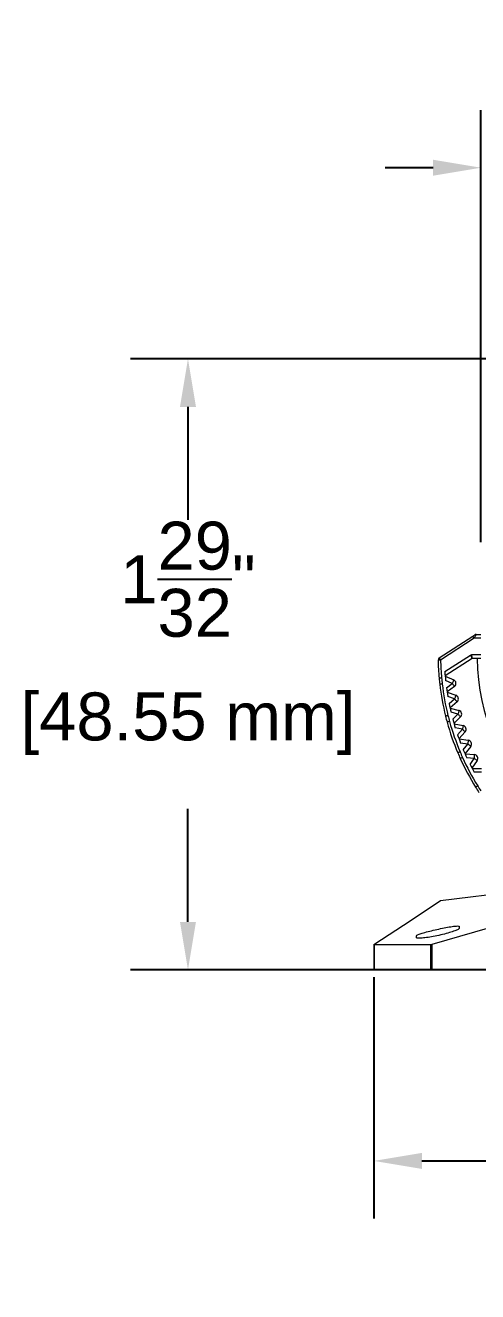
# Model space of a CAD drawing. Header units: inches. Extents: x 1 to 23.4, y -2.8 to 12.5.
# Drawn here: x 19.335 to 20.751, y -0.865 to 3.097 of the extents above; entities that cross this region are included whole.
import ezdxf

# ---------------------------------------------------------------- set-up
doc = ezdxf.new("R2010")
doc.units = ezdxf.units.IN
doc.header["$MEASUREMENT"] = 0
doc.layers.get('Defpoints').update_dxf_attribs({"color": 1})
doc.layers.add('Graze 2.0 Int', color=7, linetype='Continuous')
doc.styles.get("Standard").update_dxf_attribs({"font": 'Arial.ttf'})
doc.dimstyles.new('.1 DIM', dxfattribs={"dimscale": 0, "dimtxt": 0.15, "dimasz": 0.15, "dimexe": 0.18, "dimexo": 0.0625, "dimgap": 0.09, "dimtad": 0, "dimtih": 1, "dimtoh": 1, "dimdec": 5, "dimzin": 0, "dimdsep": 46, "dimlunit": 4, "dimtxsty": 'Standard', "dimcen": 0.09, "dimadec": 0, "dimazin": 0, "dimtfac": 1, "dimtdec": 5, "dimtofl": 0, "dimtmove": 0, "dimatfit": 3, "dimfxl": 1, "dimtolj": 1, "dimtzin": 0, "dimarcsym": 0})

# ---------------------------------------------------------------- blocks, each defined once
blk = doc.blocks.new('*D4')
at = {"layer": 'Defpoints', "color": 0, "lineweight": -2, "transparency": 16777216}
for p, q in [((21.3479, 2.0529), (19.6644, 2.0529)), ((19.8444, 1.9029), (19.8444, 1.5491)), ((19.8444, 0.2915), (19.8444, 0.6453)), ((21.3479, 0.1415), (19.6644, 0.1415))]:
    blk.add_line(p, q, dxfattribs=at)
at = {"layer": 'Defpoints', "color": 0, "transparency": 16777216}
for p in [(21.4104, 2.0529), (19.8444, 0.1415), (21.4104, 0.1415)]:
    blk.add_point(p, dxfattribs=at)
for points in [[(19.8194, 1.9029), (19.8694, 1.9029), (19.8444, 2.0529)], [(19.8194, 0.2915), (19.8694, 0.2915), (19.8444, 0.1415)]]:
    blk.add_solid(points, dxfattribs=at)
at = {"layer": 'Defpoints', "color": 0, "transparency": 16777216, "char_height": 0.15, "attachment_point": 5}
for s, insert in [('\\A1;1{\\H1x;\\S29/32;}"', (19.8444, 1.3637)), ('\\A1;[48.55 mm]', (19.8444, 0.9118))]:
    blk.add_mtext(s, dxfattribs=dict(at, insert=insert))
blk = doc.blocks.new('*D6')
at = {"layer": 'Defpoints', "color": 0, "lineweight": -2, "transparency": 16777216}
for p, q in [((20.7615, 1.4796), (20.7615, 2.8312)), ((22.0591, 1.4796), (22.0591, 2.8312)), ((20.6115, 2.6512), (20.4615, 2.6512)), ((22.2091, 2.6512), (22.3591, 2.6512))]:
    blk.add_line(p, q, dxfattribs=at)
at = {"layer": 'Defpoints', "color": 0, "transparency": 16777216}
for p in [(20.7615, 2.6512), (20.7615, 1.4171), (22.0591, 1.4171)]:
    blk.add_point(p, dxfattribs=at)
for points in [[(20.6115, 2.6762), (20.6115, 2.6262), (20.7615, 2.6512)], [(22.2091, 2.6762), (22.2091, 2.6262), (22.0591, 2.6512)]]:
    blk.add_solid(points, dxfattribs=at)
at = {"layer": 'Defpoints', "color": 0, "transparency": 16777216, "char_height": 0.15, "attachment_point": 5}
for s, insert in [('\\A1;1{\\H1x;\\S5/16;}"', (21.4103, 2.9166)), ('\\A1;[32.96 mm]', (21.4103, 2.4658))]:
    blk.add_mtext(s, dxfattribs=dict(at, insert=insert))
blk = doc.blocks.new('*D7')
at = {"layer": 'Defpoints', "color": 0, "lineweight": -2, "transparency": 16777216}
for p, q in [((20.4264, 0.1184), (20.4264, -0.6362)), ((22.3944, 0.1184), (22.3944, -0.6362)), ((20.5764, -0.4562), (20.8109, -0.4562)), ((22.2444, -0.4562), (22.01, -0.4562))]:
    blk.add_line(p, q, dxfattribs=at)
at = {"layer": 'Defpoints', "color": 0, "transparency": 16777216}
for p in [(20.4264, 0.1809), (22.3944, 0.1809), (20.4264, -0.4562)]:
    blk.add_point(p, dxfattribs=at)
for points in [[(20.5764, -0.4312), (20.5764, -0.4812), (20.4264, -0.4562)], [(22.2444, -0.4312), (22.2444, -0.4812), (22.3944, -0.4562)]]:
    blk.add_solid(points, dxfattribs=at)
at = {"layer": 'Defpoints', "color": 0, "transparency": 16777216, "char_height": 0.15, "attachment_point": 5}
for s, insert in [('\\A1;1{\\H1x;\\S31/32;}"', (21.4104, -0.1897)), ('\\A1;[49.99 mm]', (21.4104, -0.6416))]:
    blk.add_mtext(s, dxfattribs=dict(at, insert=insert))

msp = doc.modelspace()

# ---------------------------------------------------------------- linework, layer by layer
at = {"layer": 'Graze 2.0 Int', "color": 7, "linetype": 'Continuous', "lineweight": 15}
for p, q in [((20.73566, 1.185515), (20.741722, 1.189452)), ((20.746011, 1.190722), (20.761481, 1.190722)), ((20.630676, 1.117337), (20.73566, 1.185515)), ((20.739948, 1.178911), (20.634964, 1.110734)), ((20.648352, 1.074491), (20.728504, 1.126543)), ((20.733501, 1.115704), (20.649374, 1.061072)), ((20.728504, 1.126543), (20.732512, 1.12773)), ((20.734225, 1.115919), (20.733501, 1.115704)), ((20.761481, 1.115919), (20.734225, 1.115919)), ((20.649449, 1.060202), (20.676179, 1.048736)), ((20.671522, 1.037882), (20.650722, 1.046804)), ((20.653395, 1.024329), (20.671522, 1.037882)), ((20.678595, 1.028422), (20.6553, 1.011006)), ((20.655431, 1.010144), (20.682859, 1.000466)), ((20.678929, 0.989328), (20.657586, 0.996859)), ((20.661736, 0.974609), (20.678929, 0.989328)), ((20.68661, 0.980356), (20.664515, 0.961441)), ((20.664703, 0.960589), (20.69271, 0.952742)), ((20.689524, 0.941369), (20.667729, 0.947475)), ((20.673338, 0.925548), (20.689524, 0.941369)), ((20.69778, 0.932923), (20.67698, 0.912592)), ((20.677224, 0.911754), (20.705688, 0.905772)), ((20.703259, 0.894213), (20.681109, 0.898868)), ((20.688152, 0.877359), (20.703259, 0.894213)), ((20.712054, 0.88633), (20.692641, 0.864671)), ((20.69294, 0.863851), (20.721736, 0.85976)), ((20.720075, 0.848066), (20.697666, 0.85125)), ((20.706113, 0.830252), (20.720075, 0.848066)), ((20.729371, 0.84078), (20.711429, 0.817888)), ((20.711781, 0.81709), (20.740785, 0.814907)), ((20.739898, 0.803129), (20.717329, 0.804828)), ((20.727142, 0.784432), (20.739898, 0.803129)), ((20.749655, 0.796472), (20.733263, 0.772446)), ((20.733667, 0.771673), (20.762751, 0.771408)), ((20.762643, 0.759597), (20.740011, 0.759803)), ((20.693482, 0.277591), (20.693482, 0.271358)), ((20.559623, 0.242175), (20.559623, 0.248432)), ((20.42638, 0.220376), (20.42638, 0.141509)), ((20.604029, 0.220249), (20.42727, 0.220249)), ((20.42727, 0.220249), (20.42727, 0.141509)), ((20.604029, 0.141509), (20.604029, 0.220249)), ((20.607855, 0.220921), (20.607855, 0.141509)), ((20.42727, 0.141509), (20.42638, 0.141509)), ((20.604029, 0.141509), (20.42727, 0.141509)), ((20.607855, 0.141509), (20.604029, 0.141509)), ((21.410409, 0.141509), (20.607855, 0.141509))]:
    msp.add_line(p, q, dxfattribs=at)
at = {"layer": 'Graze 2.0 Int', "color": 8, "linetype": 'Continuous', "lineweight": 15}
for p, q in [((20.761481, 1.178911), (20.739948, 1.178911)), ((20.732512, 1.12773), (20.761481, 1.12773))]:
    msp.add_line(p, q, dxfattribs=at)
at = {"layer": 'Graze 2.0 Int', "color": 7, "linetype": 'Continuous', "lineweight": 15, "flags": 128}
for points in [[(20.746011, 1.190722), (20.745919, 1.190543), (20.745645, 1.19001), (20.745198, 1.18914), (20.744592, 1.187959), (20.743845, 1.186503), (20.742979, 1.184816), (20.742022, 1.182951), (20.741001, 1.180962), (20.739948, 1.178911)], [(20.739948, 1.178911), (20.739112, 1.180199), (20.738307, 1.181438), (20.737566, 1.18258), (20.736916, 1.18358), (20.736382, 1.184402), (20.735986, 1.185012), (20.735742, 1.185388), (20.73566, 1.185515)], [(20.634964, 1.110734), (20.633428, 1.110704), (20.631952, 1.110675), (20.630591, 1.110649), (20.629398, 1.110626), (20.628419, 1.110607), (20.627691, 1.110593), (20.627243, 1.110584), (20.627092, 1.110581)], [(20.634964, 1.110734), (20.634128, 1.112022), (20.633323, 1.113261), (20.632582, 1.114402), (20.631932, 1.115403), (20.631399, 1.116224), (20.631002, 1.116835), (20.630758, 1.11721), (20.630676, 1.117337)], [(20.728504, 1.126543), (20.729479, 1.124428), (20.730417, 1.122395), (20.73128, 1.120521), (20.732037, 1.118879), (20.732659, 1.117531), (20.733121, 1.116529), (20.733405, 1.115913), (20.733501, 1.115704)], [(20.734225, 1.115919), (20.734192, 1.116146), (20.734094, 1.116818), (20.733936, 1.117909), (20.733723, 1.119378), (20.733464, 1.121168), (20.733168, 1.12321), (20.732846, 1.125426), (20.732512, 1.12773)], [(20.638061, 1.054915), (20.636531, 1.054775), (20.635061, 1.05464), (20.633705, 1.054516), (20.632517, 1.054407), (20.631542, 1.054317), (20.630817, 1.054251), (20.630371, 1.05421), (20.63022, 1.054196)], [(20.640032, 1.035986), (20.638506, 1.035808), (20.637039, 1.035637), (20.635687, 1.035479), (20.634502, 1.035341), (20.633529, 1.035228), (20.632806, 1.035144), (20.632361, 1.035092), (20.632211, 1.035074)], [(20.676179, 1.048736), (20.676089, 1.048528), (20.675824, 1.04791), (20.675394, 1.046907), (20.674815, 1.045557), (20.674109, 1.043912), (20.673304, 1.042036), (20.672431, 1.039999), (20.671522, 1.037882)], [(20.678595, 1.028422), (20.678459, 1.028604), (20.678056, 1.029142), (20.677403, 1.030016), (20.676523, 1.031193), (20.675451, 1.032626), (20.674229, 1.034262), (20.672902, 1.036036), (20.671522, 1.037882)], [(20.682859, 1.000466), (20.682784, 1.000252), (20.68256, 0.999618), (20.682197, 0.998589), (20.681708, 0.997204), (20.681113, 0.995516), (20.680433, 0.99359), (20.679696, 0.991501), (20.678929, 0.989328)], [(20.68661, 0.980356), (20.686463, 0.980528), (20.686026, 0.981039), (20.685316, 0.981868), (20.684361, 0.982984), (20.683197, 0.984343), (20.681869, 0.985895), (20.680428, 0.987578), (20.678929, 0.989328)], [(20.69271, 0.952742), (20.692649, 0.952523), (20.692468, 0.951876), (20.692173, 0.950825), (20.691777, 0.949411), (20.691294, 0.947687), (20.690743, 0.945721), (20.690145, 0.943588), (20.689524, 0.941369)], [(20.658149, 0.936964), (20.656659, 0.93659), (20.655226, 0.93623), (20.653906, 0.935899), (20.652748, 0.935608), (20.651798, 0.93537), (20.651093, 0.935193), (20.650658, 0.935084), (20.650511, 0.935047)], [(20.663007, 0.918563), (20.661527, 0.918153), (20.660104, 0.917758), (20.658792, 0.917394), (20.657642, 0.917076), (20.656698, 0.916814), (20.655997, 0.91662), (20.655565, 0.9165), (20.65542, 0.91646)], [(20.69778, 0.932923), (20.697621, 0.933085), (20.697151, 0.933566), (20.696388, 0.934346), (20.695362, 0.935397), (20.69411, 0.936676), (20.692683, 0.938137), (20.691134, 0.939721), (20.689524, 0.941369)], [(20.705688, 0.905772), (20.705641, 0.905549), (20.705503, 0.904892), (20.705279, 0.903824), (20.704976, 0.902386), (20.704608, 0.900635), (20.704188, 0.898636), (20.703733, 0.896468), (20.703259, 0.894213)], [(20.712054, 0.88633), (20.711885, 0.886481), (20.711384, 0.88693), (20.710572, 0.887658), (20.709478, 0.888639), (20.708145, 0.889833), (20.706624, 0.891196), (20.704974, 0.892675), (20.703259, 0.894213)], [(20.721736, 0.85976), (20.721704, 0.859535), (20.72161, 0.858869), (20.721456, 0.857789), (20.721249, 0.856335), (20.720998, 0.854563), (20.72071, 0.852541), (20.720399, 0.850347), (20.720075, 0.848066)], [(20.729371, 0.84078), (20.729192, 0.84092), (20.728663, 0.841335), (20.727804, 0.842008), (20.726648, 0.842914), (20.725239, 0.844018), (20.723632, 0.845278), (20.721888, 0.846645), (20.720075, 0.848066)], [(20.696141, 0.8235), (20.694726, 0.822902), (20.693366, 0.822326), (20.692112, 0.821795), (20.691014, 0.82133), (20.690112, 0.820949), (20.689442, 0.820665), (20.689029, 0.820491), (20.68889, 0.820432)], [(20.703773, 0.806065), (20.702373, 0.805432), (20.701027, 0.804823), (20.699787, 0.804262), (20.6987, 0.80377), (20.697808, 0.803367), (20.697145, 0.803067), (20.696737, 0.802882), (20.696599, 0.80282)], [(20.740785, 0.814907), (20.740768, 0.81468), (20.740717, 0.81401), (20.740635, 0.812922), (20.740525, 0.811457), (20.740391, 0.809672), (20.740238, 0.807636), (20.740071, 0.805427), (20.739898, 0.803129)], [(20.749655, 0.796472), (20.749467, 0.7966), (20.748912, 0.796979), (20.748011, 0.797594), (20.746797, 0.798422), (20.745319, 0.799431), (20.743632, 0.800581), (20.741802, 0.80183), (20.739898, 0.803129)], [(20.751135, 0.71723), (20.749829, 0.716421), (20.748573, 0.715643), (20.747416, 0.714926), (20.746402, 0.714297), (20.74557, 0.713781), (20.744951, 0.713398), (20.74457, 0.713162), (20.744442, 0.713082)], [(21.410408, 0.452926), (20.960978, 0.323003), (20.607855, 0.220921)], [(20.634427, 0.358045), (20.873957, 0.387333), (21.062159, 0.410345)], [(20.426426, 0.220427), (20.542906, 0.297493), (20.634427, 0.358045)]]:
    msp.add_lwpolyline(points, dxfattribs=at)
at = {"layer": 'Graze 2.0 Int', "color": 7, "linetype": 'Continuous', "lineweight": 15}
for centre, radius, start, end in [((20.746011, 1.182848), 0.007874, 90, 123), ((20.634964, 1.110734), 0.007874, 123, 181.110226), ((21.410409, 1.125761), 0.783465, 181.110226, 185.240976), ((21.410409, 1.125761), 0.775591, 181.110226, 185.240976), ((21.410409, 1.125761), 0.661417, 180.852647, 359.147353), ((21.410409, 1.125761), 0.76378, 183.84897, 185.933638), ((21.410409, 1.125761), 0.783465, 185.240976, 186.64697), ((21.410409, 1.125761), 0.783465, 186.64697, 194.088735), ((21.410409, 1.125761), 0.775591, 185.240976, 186.64697), ((21.410409, 1.125761), 0.775591, 186.64697, 194.088735), ((20.671522, 1.037882), 0.011811, 306.782609, 66.782609), ((21.410409, 1.125761), 0.76378, 187.631579, 189.716247), ((20.678929, 0.989328), 0.011811, 310.565217, 70.565217), ((21.410409, 1.125761), 0.76378, 191.414188, 193.498856), ((20.689524, 0.941369), 0.011811, 314.347826, 74.347826), ((21.410409, 1.125761), 0.783465, 194.088735, 195.494687), ((21.410409, 1.125761), 0.783465, 195.494687, 202.936903), ((21.410409, 1.125761), 0.775591, 194.088735, 195.494687), ((21.410409, 1.125761), 0.775591, 195.494687, 202.936903), ((21.410409, 1.125761), 0.76378, 195.196796, 197.281465), ((21.410409, 1.125761), 0.76378, 198.979405, 201.064073), ((20.703259, 0.894213), 0.011811, 318.130435, 78.130435), ((20.720075, 0.848066), 0.011811, 321.913043, 81.913043), ((21.410409, 1.125761), 0.783465, 202.936903, 204.342898), ((21.410409, 1.125761), 0.775591, 202.936903, 204.342898), ((21.410409, 1.125761), 0.783465, 204.342898, 211.78517), ((21.410409, 1.125761), 0.775591, 204.342898, 211.78517), ((21.410409, 1.125761), 0.76378, 202.762014, 204.846682), ((20.739898, 0.803129), 0.011811, 325.695652, 85.695652), ((21.410409, 1.125761), 0.76378, 206.544622, 208.629291), ((21.410409, 1.125761), 0.775591, 211.78517, 213.191065), ((21.410409, 1.125761), 0.783465, 211.78517, 213.191065)]:
    msp.add_arc(centre, radius, start, end, dxfattribs=at)
for points, knots in [([(20.559623, 0.248432), (20.560368, 0.249291), (20.561855, 0.251009), (20.573331, 0.255155), (20.590274, 0.260053), (20.611733, 0.265419), (20.635119, 0.270633), (20.657552, 0.275026), (20.676173, 0.27799), (20.688775, 0.279132), (20.693173, 0.278593), (20.693427, 0.277767), (20.693482, 0.277591)], [0, 0, 0, 0, 0.10665262, 0.2132374, 0.32152442, 0.43193827, 0.54347473, 0.65442265, 0.76306465, 0.86866239, 0.97196683, 1, 1, 1, 1]), ([(20.693482, 0.271358), (20.69274, 0.27041), (20.691259, 0.268515), (20.679873, 0.263716), (20.663007, 0.258101), (20.641472, 0.252155), (20.617935, 0.246783), (20.595485, 0.242776), (20.576987, 0.24056), (20.564438, 0.240156), (20.559954, 0.241049), (20.559684, 0.24197), (20.559623, 0.242175)], [0, 0, 0, 0, 0.10631785, 0.21253262, 0.32133856, 0.43309046, 0.5455885, 0.65605094, 0.76302855, 0.86723552, 0.97046793, 1, 1, 1, 1]), ([(20.426435, 0.220376), (20.426427, 0.220355), (20.426403, 0.220294), (20.426755, 0.220256), (20.427142, 0.220251), (20.42727, 0.220249)], [0, 0, 0, 0, 0.26679671, 0.75740917, 1, 1, 1, 1]), ([(20.604029, 0.220249), (20.604331, 0.220262), (20.604935, 0.220288), (20.606144, 0.22049), (20.607146, 0.220721), (20.607707, 0.220879), (20.607855, 0.220921)], [0, 0, 0, 0, 0.29541028, 0.59059457, 0.89179421, 1, 1, 1, 1])]:
    msp.add_open_spline(points, degree=3, knots=knots, dxfattribs=at)

# ---------------------------------------------------------------- dimensions: what is measured, and where the dimension line sits
at = {"layer": 'Defpoints'}
for p1, p2, distance, picture, middle in [((22.059098, 1.417087), (20.761482, 1.417117), -1.234123, '*D6', (21.410318, 2.651225)), ((21.410409, 2.052927), (21.410409, 0.141509), -1.566001, '*D4', (19.844408, 1.097218))]:
    dim = msp.add_aligned_dim(p1=p1, p2=p2, distance=distance, dimstyle='.1 DIM', override={"dimscale": 1, "dimpost": '\\X'}, dxfattribs=at)
    dim.commit()
    dim.dimension.update_dxf_attribs({"geometry": picture, "text_midpoint": middle})
dim = msp.add_linear_dim(base=(20.42638, -0.456174), p1=(22.394438, 0.18094), p2=(20.42638, 0.18094), dimstyle='.1 DIM', override={"dimscale": 1, "dimpost": '\\X'}, dxfattribs=at)
dim.commit()
dim.dimension.update_dxf_attribs({"geometry": '*D7', "text_midpoint": (21.410409, -0.456174)})

doc.saveas('drawing.dxf')
